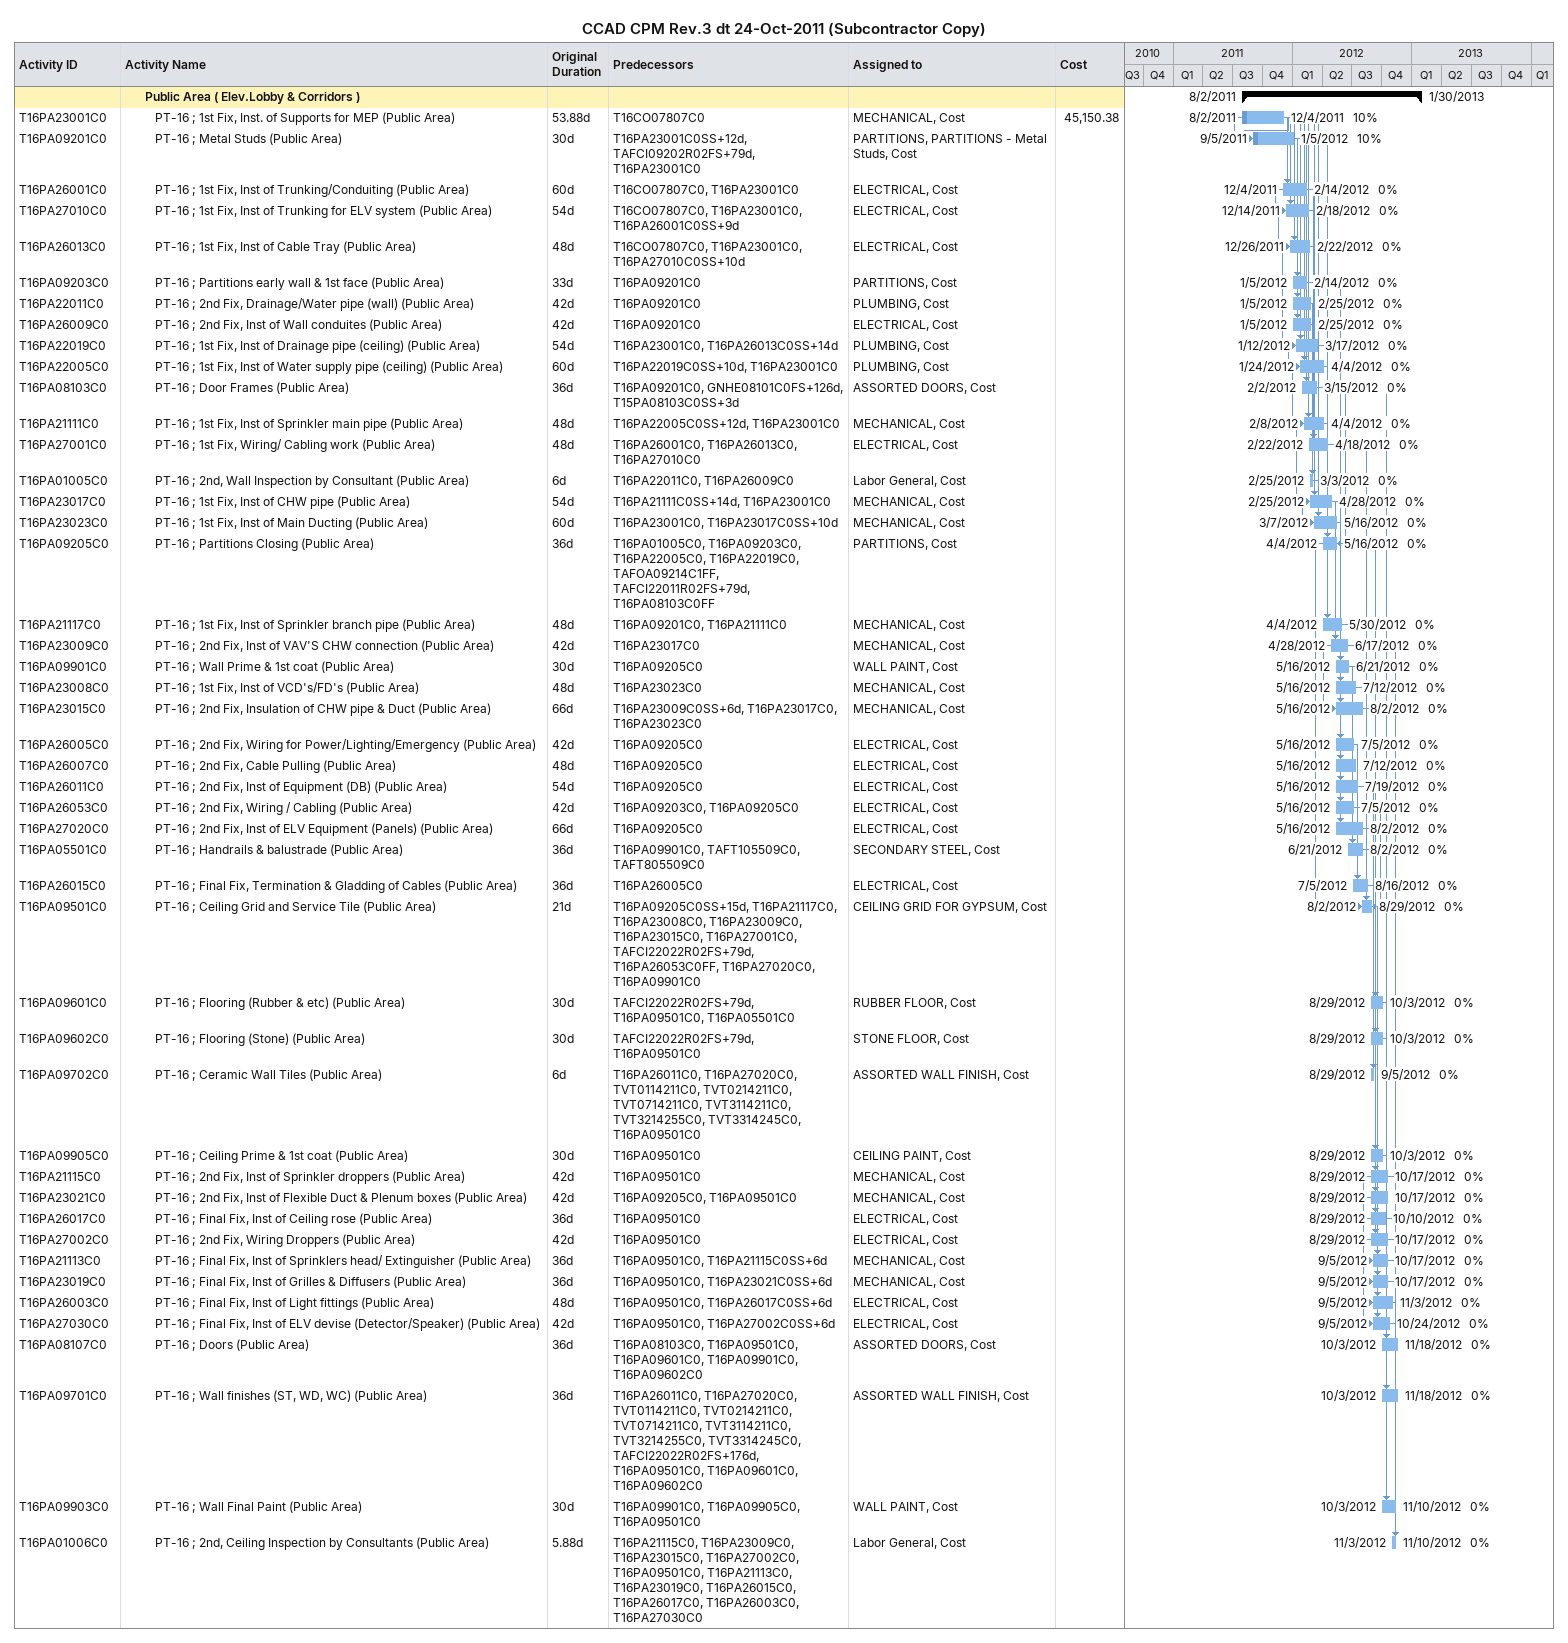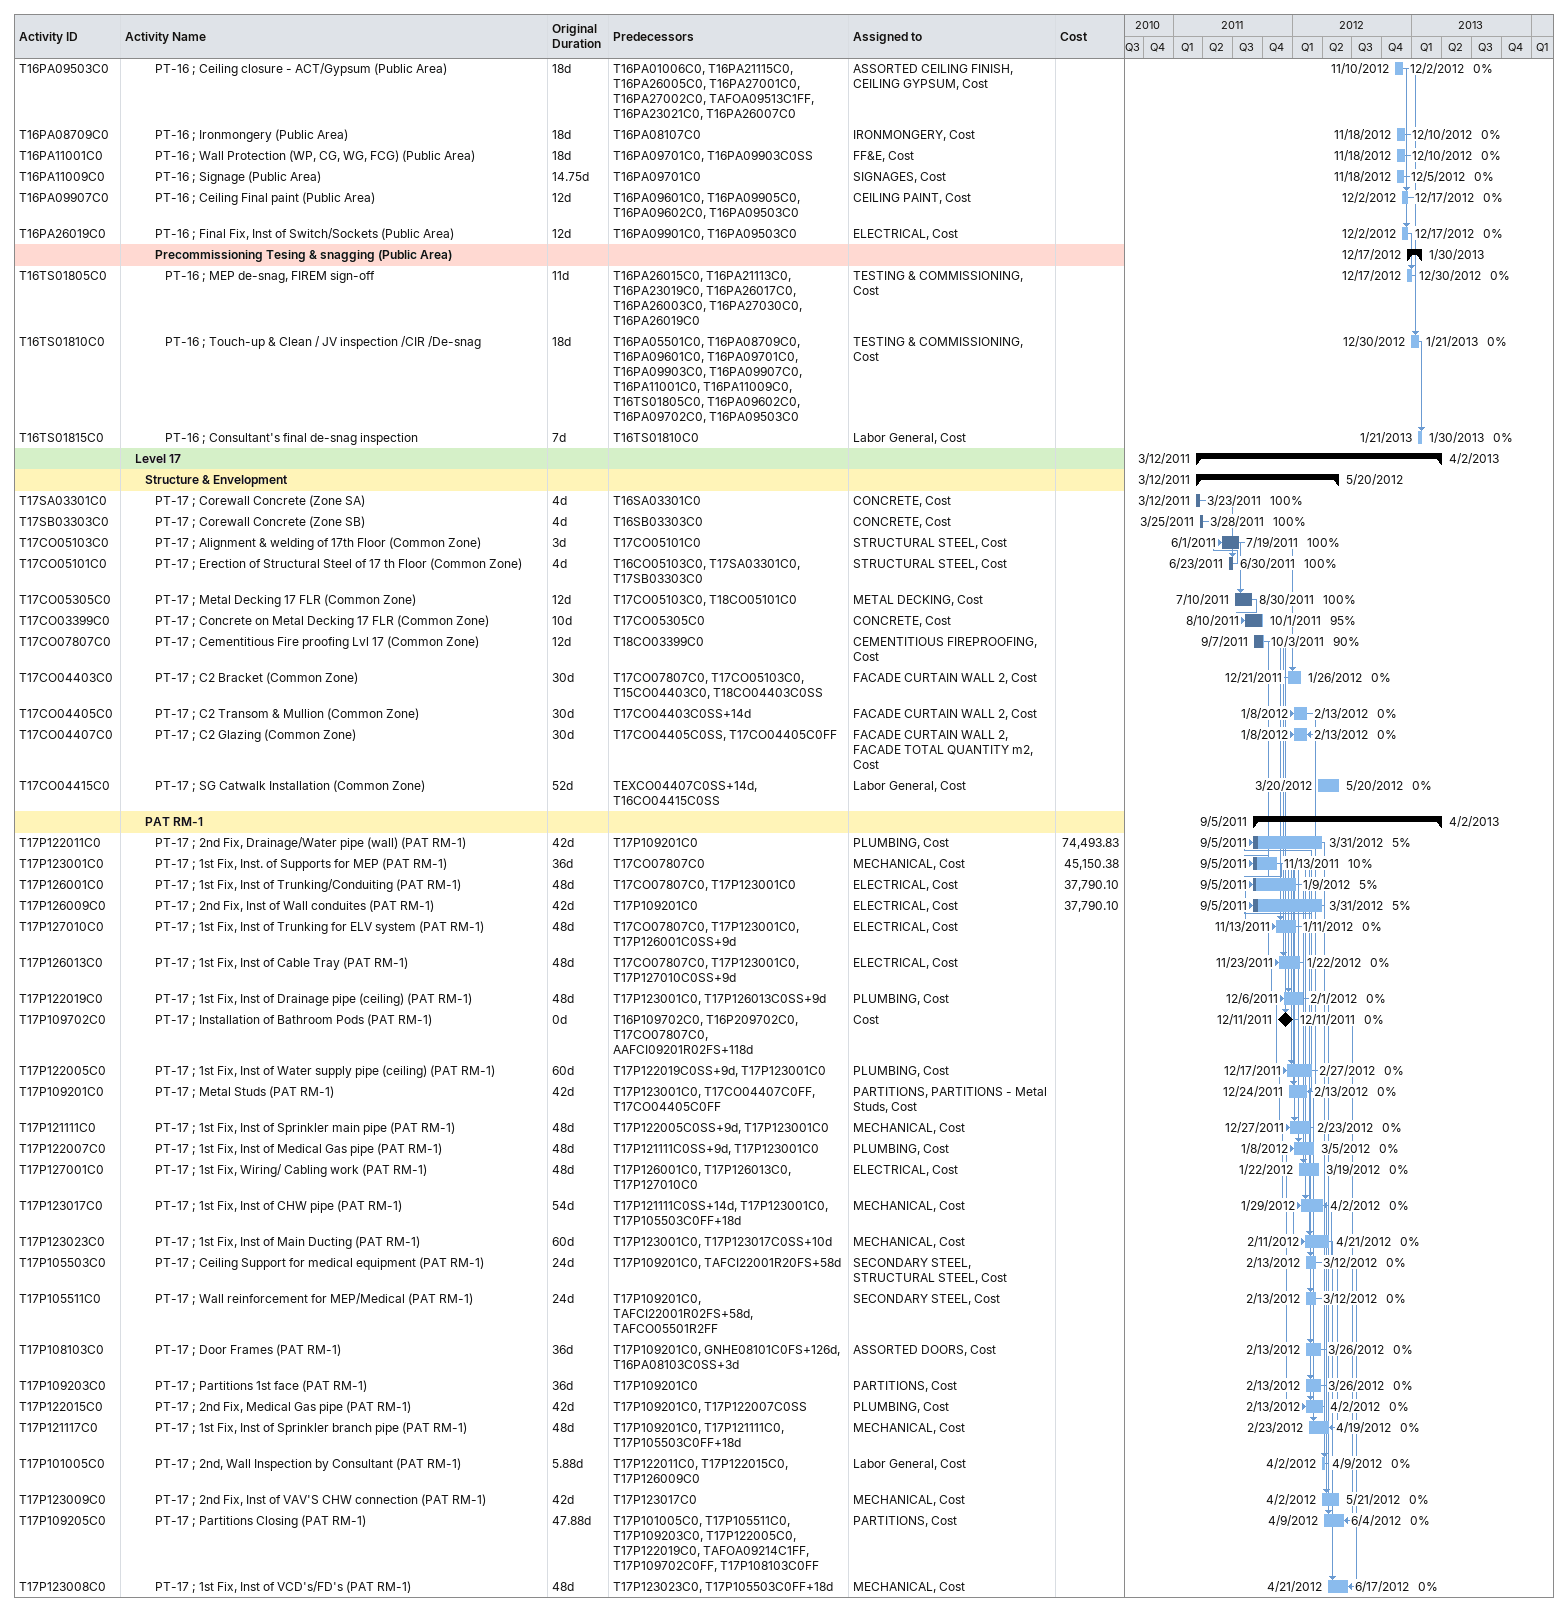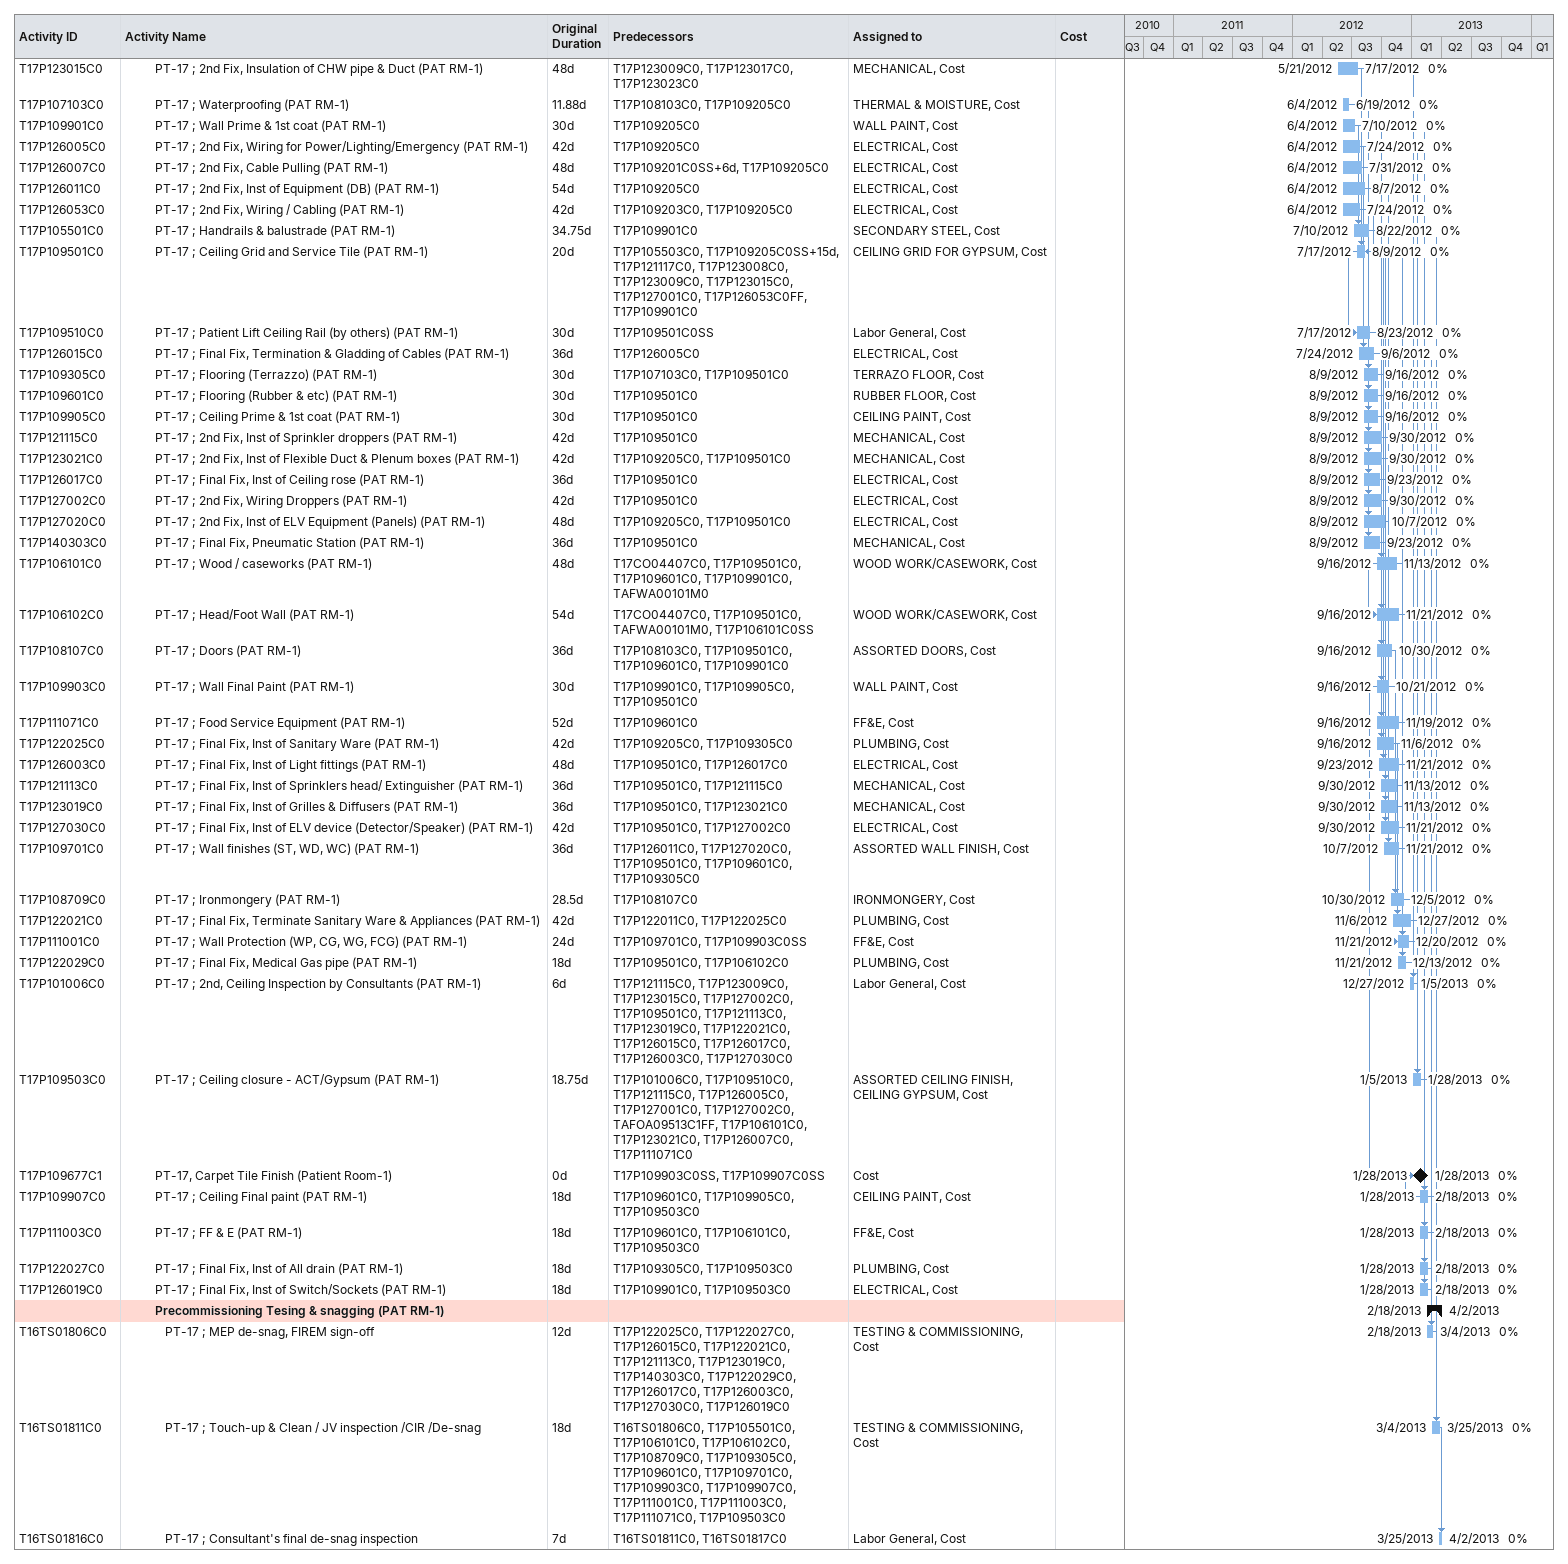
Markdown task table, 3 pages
CCAD CPM Rev.3 dt 24-Oct-2011 (Subcontractor Copy)

| ID | Level | Task | Original duration | Start | Finish | Predecessors | Resources | % complete | Cost |
|---|---|---|---|---|---|---|---|---|---|
|  | 3 | **Public Area ( Elev.Lobby & Corridors )** |  | 2011-08-02 | 2013-01-30 |  |  |  |  |
| T16PA23001C0 | 4 | PT-16 ; 1st Fix, Inst. of Supports for MEP (Public Area) | 53.88d | 2011-08-02 | 2011-12-04 | T16CO07807C0 | MECHANICAL, Cost | 10 | 45150.38 |
| T16PA09201C0 | 4 | PT-16 ; Metal Studs (Public Area) | 30d | 2011-09-05 | 2012-01-05 | T16PA23001C0SS+12d, TAFCI09202R02FS+79d, T16PA23001C0 | PARTITIONS, PARTITIONS - Metal Studs, Cost | 10 |  |
| T16PA26001C0 | 4 | PT-16 ; 1st Fix, Inst of Trunking/Conduiting (Public Area) | 60d | 2011-12-04 | 2012-02-14 | T16CO07807C0, T16PA23001C0 | ELECTRICAL, Cost | 0 |  |
| T16PA27010C0 | 4 | PT-16 ; 1st Fix, Inst of Trunking for ELV system (Public Area) | 54d | 2011-12-14 | 2012-02-18 | T16CO07807C0, T16PA23001C0, T16PA26001C0SS+9d | ELECTRICAL, Cost | 0 |  |
| T16PA26013C0 | 4 | PT-16 ; 1st Fix, Inst of Cable Tray (Public Area) | 48d | 2011-12-26 | 2012-02-22 | T16CO07807C0, T16PA23001C0, T16PA27010C0SS+10d | ELECTRICAL, Cost | 0 |  |
| T16PA09203C0 | 4 | PT-16 ; Partitions early wall & 1st face (Public Area) | 33d | 2012-01-05 | 2012-02-14 | T16PA09201C0 | PARTITIONS, Cost | 0 |  |
| T16PA22011C0 | 4 | PT-16 ; 2nd Fix, Drainage/Water pipe (wall) (Public Area) | 42d | 2012-01-05 | 2012-02-25 | T16PA09201C0 | PLUMBING, Cost | 0 |  |
| T16PA26009C0 | 4 | PT-16 ; 2nd Fix, Inst of Wall conduites (Public Area) | 42d | 2012-01-05 | 2012-02-25 | T16PA09201C0 | ELECTRICAL, Cost | 0 |  |
| T16PA22019C0 | 4 | PT-16 ; 1st Fix, Inst of Drainage pipe (ceiling) (Public Area) | 54d | 2012-01-12 | 2012-03-17 | T16PA23001C0, T16PA26013C0SS+14d | PLUMBING, Cost | 0 |  |
| T16PA22005C0 | 4 | PT-16 ; 1st Fix, Inst of Water supply pipe (ceiling) (Public Area) | 60d | 2012-01-24 | 2012-04-04 | T16PA22019C0SS+10d, T16PA23001C0 | PLUMBING, Cost | 0 |  |
| T16PA08103C0 | 4 | PT-16 ; Door Frames (Public Area) | 36d | 2012-02-02 | 2012-03-15 | T16PA09201C0, GNHE08101C0FS+126d, T15PA08103C0SS+3d | ASSORTED DOORS, Cost | 0 |  |
| T16PA21111C0 | 4 | PT-16 ; 1st Fix, Inst of Sprinkler main pipe (Public Area) | 48d | 2012-02-08 | 2012-04-04 | T16PA22005C0SS+12d, T16PA23001C0 | MECHANICAL, Cost | 0 |  |
| T16PA27001C0 | 4 | PT-16 ; 1st Fix, Wiring/ Cabling work (Public Area) | 48d | 2012-02-22 | 2012-04-18 | T16PA26001C0, T16PA26013C0, T16PA27010C0 | ELECTRICAL, Cost | 0 |  |
| T16PA01005C0 | 4 | PT-16 ; 2nd, Wall Inspection by Consultant (Public Area) | 6d | 2012-02-25 | 2012-03-03 | T16PA22011C0, T16PA26009C0 | Labor General, Cost | 0 |  |
| T16PA23017C0 | 4 | PT-16 ; 1st Fix, Inst of CHW pipe (Public Area) | 54d | 2012-02-25 | 2012-04-28 | T16PA21111C0SS+14d, T16PA23001C0 | MECHANICAL, Cost | 0 |  |
| T16PA23023C0 | 4 | PT-16 ; 1st Fix, Inst of Main Ducting (Public Area) | 60d | 2012-03-07 | 2012-05-16 | T16PA23001C0, T16PA23017C0SS+10d | MECHANICAL, Cost | 0 |  |
| T16PA09205C0 | 4 | PT-16 ; Partitions Closing (Public Area) | 36d | 2012-04-04 | 2012-05-16 | T16PA01005C0, T16PA09203C0, T16PA22005C0, T16PA22019C0, TAFOA09214C1FF, TAFCI22011R02FS+79d, T16PA08103C0FF | PARTITIONS, Cost | 0 |  |
| T16PA21117C0 | 4 | PT-16 ; 1st Fix, Inst of Sprinkler branch pipe (Public Area) | 48d | 2012-04-04 | 2012-05-30 | T16PA09201C0, T16PA21111C0 | MECHANICAL, Cost | 0 |  |
| T16PA23009C0 | 4 | PT-16 ; 2nd Fix, Inst of VAV'S CHW connection (Public Area) | 42d | 2012-04-28 | 2012-06-17 | T16PA23017C0 | MECHANICAL, Cost | 0 |  |
| T16PA09901C0 | 4 | PT-16 ; Wall Prime & 1st coat (Public Area) | 30d | 2012-05-16 | 2012-06-21 | T16PA09205C0 | WALL PAINT, Cost | 0 |  |
| T16PA23008C0 | 4 | PT-16 ; 1st Fix, Inst of VCD's/FD's (Public Area) | 48d | 2012-05-16 | 2012-07-12 | T16PA23023C0 | MECHANICAL, Cost | 0 |  |
| T16PA23015C0 | 4 | PT-16 ; 2nd Fix, Insulation of CHW pipe & Duct (Public Area) | 66d | 2012-05-16 | 2012-08-02 | T16PA23009C0SS+6d, T16PA23017C0, T16PA23023C0 | MECHANICAL, Cost | 0 |  |
| T16PA26005C0 | 4 | PT-16 ; 2nd Fix, Wiring for Power/Lighting/Emergency (Public Area) | 42d | 2012-05-16 | 2012-07-05 | T16PA09205C0 | ELECTRICAL, Cost | 0 |  |
| T16PA26007C0 | 4 | PT-16 ; 2nd Fix, Cable Pulling (Public Area) | 48d | 2012-05-16 | 2012-07-12 | T16PA09205C0 | ELECTRICAL, Cost | 0 |  |
| T16PA26011C0 | 4 | PT-16 ; 2nd Fix, Inst of Equipment (DB) (Public Area) | 54d | 2012-05-16 | 2012-07-19 | T16PA09205C0 | ELECTRICAL, Cost | 0 |  |
| T16PA26053C0 | 4 | PT-16 ; 2nd Fix, Wiring / Cabling (Public Area) | 42d | 2012-05-16 | 2012-07-05 | T16PA09203C0, T16PA09205C0 | ELECTRICAL, Cost | 0 |  |
| T16PA27020C0 | 4 | PT-16 ; 2nd Fix, Inst of ELV Equipment (Panels) (Public Area) | 66d | 2012-05-16 | 2012-08-02 | T16PA09205C0 | ELECTRICAL, Cost | 0 |  |
| T16PA05501C0 | 4 | PT-16 ; Handrails & balustrade (Public Area) | 36d | 2012-06-21 | 2012-08-02 | T16PA09901C0, TAFT105509C0, TAFT805509C0 | SECONDARY STEEL, Cost | 0 |  |
| T16PA26015C0 | 4 | PT-16 ; Final Fix, Termination & Gladding of Cables (Public Area) | 36d | 2012-07-05 | 2012-08-16 | T16PA26005C0 | ELECTRICAL, Cost | 0 |  |
| T16PA09501C0 | 4 | PT-16 ; Ceiling Grid and Service Tile (Public Area) | 21d | 2012-08-02 | 2012-08-29 | T16PA09205C0SS+15d, T16PA21117C0, T16PA23008C0, T16PA23009C0, T16PA23015C0, T16PA27001C0, TAFCI22022R02FS+79d, T16PA26053C0FF, T16PA27020C0, T16PA09901C0 | CEILING GRID FOR GYPSUM, Cost | 0 |  |
| T16PA09601C0 | 4 | PT-16 ; Flooring (Rubber & etc) (Public Area) | 30d | 2012-08-29 | 2012-10-03 | TAFCI22022R02FS+79d, T16PA09501C0, T16PA05501C0 | RUBBER FLOOR, Cost | 0 |  |
| T16PA09602C0 | 4 | PT-16 ; Flooring (Stone) (Public Area) | 30d | 2012-08-29 | 2012-10-03 | TAFCI22022R02FS+79d, T16PA09501C0 | STONE FLOOR, Cost | 0 |  |
| T16PA09702C0 | 4 | PT-16 ; Ceramic Wall Tiles (Public Area) | 6d | 2012-08-29 | 2012-09-05 | T16PA26011C0, T16PA27020C0, TVT0114211C0, TVT0214211C0, TVT0714211C0, TVT3114211C0, TVT3214255C0, TVT3314245C0, T16PA09501C0 | ASSORTED WALL FINISH, Cost | 0 |  |
| T16PA09905C0 | 4 | PT-16 ; Ceiling Prime & 1st coat (Public Area) | 30d | 2012-08-29 | 2012-10-03 | T16PA09501C0 | CEILING PAINT, Cost | 0 |  |
| T16PA21115C0 | 4 | PT-16 ; 2nd Fix, Inst of Sprinkler droppers (Public Area) | 42d | 2012-08-29 | 2012-10-17 | T16PA09501C0 | MECHANICAL, Cost | 0 |  |
| T16PA23021C0 | 4 | PT-16 ; 2nd Fix, Inst of Flexible Duct & Plenum boxes (Public Area) | 42d | 2012-08-29 | 2012-10-17 | T16PA09205C0, T16PA09501C0 | MECHANICAL, Cost | 0 |  |
| T16PA26017C0 | 4 | PT-16 ; Final Fix, Inst of Ceiling rose (Public Area) | 36d | 2012-08-29 | 2012-10-10 | T16PA09501C0 | ELECTRICAL, Cost | 0 |  |
| T16PA27002C0 | 4 | PT-16 ; 2nd Fix, Wiring Droppers (Public Area) | 42d | 2012-08-29 | 2012-10-17 | T16PA09501C0 | ELECTRICAL, Cost | 0 |  |
| T16PA21113C0 | 4 | PT-16 ; Final Fix, Inst of Sprinklers head/ Extinguisher (Public Area) | 36d | 2012-09-05 | 2012-10-17 | T16PA09501C0, T16PA21115C0SS+6d | MECHANICAL, Cost | 0 |  |
| T16PA23019C0 | 4 | PT-16 ; Final Fix, Inst of Grilles & Diffusers (Public Area) | 36d | 2012-09-05 | 2012-10-17 | T16PA09501C0, T16PA23021C0SS+6d | MECHANICAL, Cost | 0 |  |
| T16PA26003C0 | 4 | PT-16 ; Final Fix, Inst of Light fittings (Public Area) | 48d | 2012-09-05 | 2012-11-03 | T16PA09501C0, T16PA26017C0SS+6d | ELECTRICAL, Cost | 0 |  |
| T16PA27030C0 | 4 | PT-16 ; Final Fix, Inst of ELV devise (Detector/Speaker) (Public Area) | 42d | 2012-09-05 | 2012-10-24 | T16PA09501C0, T16PA27002C0SS+6d | ELECTRICAL, Cost | 0 |  |
| T16PA08107C0 | 4 | PT-16 ; Doors (Public Area) | 36d | 2012-10-03 | 2012-11-18 | T16PA08103C0, T16PA09501C0, T16PA09601C0, T16PA09901C0, T16PA09602C0 | ASSORTED DOORS, Cost | 0 |  |
| T16PA09701C0 | 4 | PT-16 ; Wall finishes (ST, WD, WC) (Public Area) | 36d | 2012-10-03 | 2012-11-18 | T16PA26011C0, T16PA27020C0, TVT0114211C0, TVT0214211C0, TVT0714211C0, TVT3114211C0, TVT3214255C0, TVT3314245C0, TAFCI22022R02FS+176d, T16PA09501C0, T16PA09601C0, T16PA09602C0 | ASSORTED WALL FINISH, Cost | 0 |  |
| T16PA09903C0 | 4 | PT-16 ; Wall Final Paint (Public Area) | 30d | 2012-10-03 | 2012-11-10 | T16PA09901C0, T16PA09905C0, T16PA09501C0 | WALL PAINT, Cost | 0 |  |
| T16PA01006C0 | 4 | PT-16 ; 2nd, Ceiling Inspection by Consultants (Public Area) | 5.88d | 2012-11-03 | 2012-11-10 | T16PA21115C0, T16PA23009C0, T16PA23015C0, T16PA27002C0, T16PA09501C0, T16PA21113C0, T16PA23019C0, T16PA26015C0, T16PA26017C0, T16PA26003C0, T16PA27030C0 | Labor General, Cost | 0 |  |
| T16PA09503C0 | 4 | PT-16 ; Ceiling closure - ACT/Gypsum (Public Area) | 18d | 2012-11-10 | 2012-12-02 | T16PA01006C0, T16PA21115C0, T16PA26005C0, T16PA27001C0, T16PA27002C0, TAFOA09513C1FF, T16PA23021C0, T16PA26007C0 | ASSORTED CEILING FINISH, CEILING GYPSUM, Cost | 0 |  |
| T16PA08709C0 | 4 | PT-16 ; Ironmongery (Public Area) | 18d | 2012-11-18 | 2012-12-10 | T16PA08107C0 | IRONMONGERY, Cost | 0 |  |
| T16PA11001C0 | 4 | PT-16 ; Wall Protection (WP, CG, WG, FCG) (Public Area) | 18d | 2012-11-18 | 2012-12-10 | T16PA09701C0, T16PA09903C0SS | FF&E, Cost | 0 |  |
| T16PA11009C0 | 4 | PT-16 ; Signage (Public Area) | 14.75d | 2012-11-18 | 2012-12-05 | T16PA09701C0 | SIGNAGES, Cost | 0 |  |
| T16PA09907C0 | 4 | PT-16 ; Ceiling Final paint (Public Area) | 12d | 2012-12-02 | 2012-12-17 | T16PA09601C0, T16PA09905C0, T16PA09602C0, T16PA09503C0 | CEILING PAINT, Cost | 0 |  |
| T16PA26019C0 | 4 | PT-16 ; Final Fix, Inst of Switch/Sockets (Public Area) | 12d | 2012-12-02 | 2012-12-17 | T16PA09901C0, T16PA09503C0 | ELECTRICAL, Cost | 0 |  |
|  | 4 | **Precommissioning Tesing & snagging (Public Area)** |  | 2012-12-17 | 2013-01-30 |  |  |  |  |
| T16TS01805C0 | 5 | PT-16 ; MEP de-snag, FIREM sign-off | 11d | 2012-12-17 | 2012-12-30 | T16PA26015C0, T16PA21113C0, T16PA23019C0, T16PA26017C0, T16PA26003C0, T16PA27030C0, T16PA26019C0 | TESTING & COMMISSIONING, Cost | 0 |  |
| T16TS01810C0 | 5 | PT-16 ; Touch-up & Clean / JV inspection /CIR /De-snag | 18d | 2012-12-30 | 2013-01-21 | T16PA05501C0, T16PA08709C0, T16PA09601C0, T16PA09701C0, T16PA09903C0, T16PA09907C0, T16PA11001C0, T16PA11009C0, T16TS01805C0, T16PA09602C0, T16PA09702C0, T16PA09503C0 | TESTING & COMMISSIONING, Cost | 0 |  |
| T16TS01815C0 | 5 | PT-16 ; Consultant's final de-snag inspection | 7d | 2013-01-21 | 2013-01-30 | T16TS01810C0 | Labor General, Cost | 0 |  |
|  | 2 | **Level 17** |  | 2011-03-12 | 2013-04-02 |  |  |  |  |
|  | 3 | **Structure & Envelopment** |  | 2011-03-12 | 2012-05-20 |  |  |  |  |
| T17SA03301C0 | 4 | PT-17 ; Corewall Concrete (Zone SA) | 4d | 2011-03-12 | 2011-03-23 | T16SA03301C0 | CONCRETE, Cost | 100 |  |
| T17SB03303C0 | 4 | PT-17 ; Corewall Concrete (Zone SB) | 4d | 2011-03-25 | 2011-03-28 | T16SB03303C0 | CONCRETE, Cost | 100 |  |
| T17CO05103C0 | 4 | PT-17 ; Alignment & welding of 17th Floor (Common Zone) | 3d | 2011-06-01 | 2011-07-19 | T17CO05101C0 | STRUCTURAL STEEL, Cost | 100 |  |
| T17CO05101C0 | 4 | PT-17 ; Erection of Structural Steel of 17 th Floor (Common Zone) | 4d | 2011-06-23 | 2011-06-30 | T16CO05103C0, T17SA03301C0, T17SB03303C0 | STRUCTURAL STEEL, Cost | 100 |  |
| T17CO05305C0 | 4 | PT-17 ; Metal Decking 17 FLR (Common Zone) | 12d | 2011-07-10 | 2011-08-30 | T17CO05103C0, T18CO05101C0 | METAL DECKING, Cost | 100 |  |
| T17CO03399C0 | 4 | PT-17 ; Concrete on Metal Decking 17 FLR (Common Zone) | 10d | 2011-08-10 | 2011-10-01 | T17CO05305C0 | CONCRETE, Cost | 95 |  |
| T17CO07807C0 | 4 | PT-17 ; Cementitious Fire proofing Lvl 17 (Common Zone) | 12d | 2011-09-07 | 2011-10-03 | T18CO03399C0 | CEMENTITIOUS FIREPROOFING, Cost | 90 |  |
| T17CO04403C0 | 4 | PT-17 ; C2 Bracket (Common Zone) | 30d | 2011-12-21 | 2012-01-26 | T17CO07807C0, T17CO05103C0, T15CO04403C0, T18CO04403C0SS | FACADE CURTAIN WALL 2, Cost | 0 |  |
| T17CO04405C0 | 4 | PT-17 ; C2 Transom & Mullion (Common Zone) | 30d | 2012-01-08 | 2012-02-13 | T17CO04403C0SS+14d | FACADE CURTAIN WALL 2, Cost | 0 |  |
| T17CO04407C0 | 4 | PT-17 ; C2 Glazing (Common Zone) | 30d | 2012-01-08 | 2012-02-13 | T17CO04405C0SS, T17CO04405C0FF | FACADE CURTAIN WALL 2, FACADE TOTAL QUANTITY m2, Cost | 0 |  |
| T17CO04415C0 | 4 | PT-17 ; SG Catwalk Installation (Common Zone) | 52d | 2012-03-20 | 2012-05-20 | TEXCO04407C0SS+14d, T16CO04415C0SS | Labor General, Cost | 0 |  |
|  | 3 | **PAT RM-1** |  | 2011-09-05 | 2013-04-02 |  |  |  |  |
| T17P122011C0 | 4 | PT-17 ; 2nd Fix, Drainage/Water pipe (wall) (PAT RM-1) | 42d | 2011-09-05 | 2012-03-31 | T17P109201C0 | PLUMBING, Cost | 5 | 74493.83 |
| T17P123001C0 | 4 | PT-17 ; 1st Fix, Inst. of Supports for MEP (PAT RM-1) | 36d | 2011-09-05 | 2011-11-13 | T17CO07807C0 | MECHANICAL, Cost | 10 | 45150.38 |
| T17P126001C0 | 4 | PT-17 ; 1st Fix, Inst of Trunking/Conduiting (PAT RM-1) | 48d | 2011-09-05 | 2012-01-09 | T17CO07807C0, T17P123001C0 | ELECTRICAL, Cost | 5 | 37790.10 |
| T17P126009C0 | 4 | PT-17 ; 2nd Fix, Inst of Wall conduites (PAT RM-1) | 42d | 2011-09-05 | 2012-03-31 | T17P109201C0 | ELECTRICAL, Cost | 5 | 37790.10 |
| T17P127010C0 | 4 | PT-17 ; 1st Fix, Inst of Trunking for ELV system (PAT RM-1) | 48d | 2011-11-13 | 2012-01-11 | T17CO07807C0, T17P123001C0, T17P126001C0SS+9d | ELECTRICAL, Cost | 0 |  |
| T17P126013C0 | 4 | PT-17 ; 1st Fix, Inst of Cable Tray (PAT RM-1) | 48d | 2011-11-23 | 2012-01-22 | T17CO07807C0, T17P123001C0, T17P127010C0SS+9d | ELECTRICAL, Cost | 0 |  |
| T17P122019C0 | 4 | PT-17 ; 1st Fix, Inst of Drainage pipe (ceiling) (PAT RM-1) | 48d | 2011-12-06 | 2012-02-01 | T17P123001C0, T17P126013C0SS+9d | PLUMBING, Cost | 0 |  |
| T17P109702C0 | 4 | PT-17 ; Installation of Bathroom Pods (PAT RM-1) | 0d | 2011-12-11 | 2011-12-11 | T16P109702C0, T16P209702C0, T17CO07807C0, AAFCI09201R02FS+118d | Cost | 0 |  |
| T17P122005C0 | 4 | PT-17 ; 1st Fix, Inst of Water supply pipe (ceiling) (PAT RM-1) | 60d | 2011-12-17 | 2012-02-27 | T17P122019C0SS+9d, T17P123001C0 | PLUMBING, Cost | 0 |  |
| T17P109201C0 | 4 | PT-17 ; Metal Studs (PAT RM-1) | 42d | 2011-12-24 | 2012-02-13 | T17P123001C0, T17CO04407C0FF, T17CO04405C0FF | PARTITIONS, PARTITIONS - Metal Studs, Cost | 0 |  |
| T17P121111C0 | 4 | PT-17 ; 1st Fix, Inst of Sprinkler main pipe (PAT RM-1) | 48d | 2011-12-27 | 2012-02-23 | T17P122005C0SS+9d, T17P123001C0 | MECHANICAL, Cost | 0 |  |
| T17P122007C0 | 4 | PT-17 ; 1st Fix, Inst of Medical Gas pipe (PAT RM-1) | 48d | 2012-01-08 | 2012-03-05 | T17P121111C0SS+9d, T17P123001C0 | PLUMBING, Cost | 0 |  |
| T17P127001C0 | 4 | PT-17 ; 1st Fix, Wiring/ Cabling work (PAT RM-1) | 48d | 2012-01-22 | 2012-03-19 | T17P126001C0, T17P126013C0, T17P127010C0 | ELECTRICAL, Cost | 0 |  |
| T17P123017C0 | 4 | PT-17 ; 1st Fix, Inst of CHW pipe (PAT RM-1) | 54d | 2012-01-29 | 2012-04-02 | T17P121111C0SS+14d, T17P123001C0, T17P105503C0FF+18d | MECHANICAL, Cost | 0 |  |
| T17P123023C0 | 4 | PT-17 ; 1st Fix, Inst of Main Ducting (PAT RM-1) | 60d | 2012-02-11 | 2012-04-21 | T17P123001C0, T17P123017C0SS+10d | MECHANICAL, Cost | 0 |  |
| T17P105503C0 | 4 | PT-17 ; Ceiling Support for medical equipment (PAT RM-1) | 24d | 2012-02-13 | 2012-03-12 | T17P109201C0, TAFCI22001R20FS+58d | SECONDARY STEEL, STRUCTURAL STEEL, Cost | 0 |  |
| T17P105511C0 | 4 | PT-17 ; Wall reinforcement for MEP/Medical (PAT RM-1) | 24d | 2012-02-13 | 2012-03-12 | T17P109201C0, TAFCI22001R02FS+58d, TAFCO05501R2FF | SECONDARY STEEL, Cost | 0 |  |
| T17P108103C0 | 4 | PT-17 ; Door Frames (PAT RM-1) | 36d | 2012-02-13 | 2012-03-26 | T17P109201C0, GNHE08101C0FS+126d, T16PA08103C0SS+3d | ASSORTED DOORS, Cost | 0 |  |
| T17P109203C0 | 4 | PT-17 ; Partitions 1st face (PAT RM-1) | 36d | 2012-02-13 | 2012-03-26 | T17P109201C0 | PARTITIONS, Cost | 0 |  |
| T17P122015C0 | 4 | PT-17 ; 2nd Fix, Medical Gas pipe (PAT RM-1) | 42d | 2012-02-13 | 2012-04-02 | T17P109201C0, T17P122007C0SS | PLUMBING, Cost | 0 |  |
| T17P121117C0 | 4 | PT-17 ; 1st Fix, Inst of Sprinkler branch pipe (PAT RM-1) | 48d | 2012-02-23 | 2012-04-19 | T17P109201C0, T17P121111C0, T17P105503C0FF+18d | MECHANICAL, Cost | 0 |  |
| T17P101005C0 | 4 | PT-17 ; 2nd, Wall Inspection by Consultant (PAT RM-1) | 5.88d | 2012-04-02 | 2012-04-09 | T17P122011C0, T17P122015C0, T17P126009C0 | Labor General, Cost | 0 |  |
| T17P123009C0 | 4 | PT-17 ; 2nd Fix, Inst of VAV'S CHW connection (PAT RM-1) | 42d | 2012-04-02 | 2012-05-21 | T17P123017C0 | MECHANICAL, Cost | 0 |  |
| T17P109205C0 | 4 | PT-17 ; Partitions Closing (PAT RM-1) | 47.88d | 2012-04-09 | 2012-06-04 | T17P101005C0, T17P105511C0, T17P109203C0, T17P122005C0, T17P122019C0, TAFOA09214C1FF, T17P109702C0FF, T17P108103C0FF | PARTITIONS, Cost | 0 |  |
| T17P123008C0 | 4 | PT-17 ; 1st Fix, Inst of VCD's/FD's (PAT RM-1) | 48d | 2012-04-21 | 2012-06-17 | T17P123023C0, T17P105503C0FF+18d | MECHANICAL, Cost | 0 |  |
| T17P123015C0 | 4 | PT-17 ; 2nd Fix, Insulation of CHW pipe & Duct (PAT RM-1) | 48d | 2012-05-21 | 2012-07-17 | T17P123009C0, T17P123017C0, T17P123023C0 | MECHANICAL, Cost | 0 |  |
| T17P107103C0 | 4 | PT-17 ; Waterproofing (PAT RM-1) | 11.88d | 2012-06-04 | 2012-06-19 | T17P108103C0, T17P109205C0 | THERMAL & MOISTURE, Cost | 0 |  |
| T17P109901C0 | 4 | PT-17 ; Wall Prime & 1st coat (PAT RM-1) | 30d | 2012-06-04 | 2012-07-10 | T17P109205C0 | WALL PAINT, Cost | 0 |  |
| T17P126005C0 | 4 | PT-17 ; 2nd Fix, Wiring for Power/Lighting/Emergency (PAT RM-1) | 42d | 2012-06-04 | 2012-07-24 | T17P109205C0 | ELECTRICAL, Cost | 0 |  |
| T17P126007C0 | 4 | PT-17 ; 2nd Fix, Cable Pulling (PAT RM-1) | 48d | 2012-06-04 | 2012-07-31 | T17P109201C0SS+6d, T17P109205C0 | ELECTRICAL, Cost | 0 |  |
| T17P126011C0 | 4 | PT-17 ; 2nd Fix, Inst of Equipment (DB) (PAT RM-1) | 54d | 2012-06-04 | 2012-08-07 | T17P109205C0 | ELECTRICAL, Cost | 0 |  |
| T17P126053C0 | 4 | PT-17 ; 2nd Fix, Wiring / Cabling (PAT RM-1) | 42d | 2012-06-04 | 2012-07-24 | T17P109203C0, T17P109205C0 | ELECTRICAL, Cost | 0 |  |
| T17P105501C0 | 4 | PT-17 ; Handrails & balustrade (PAT RM-1) | 34.75d | 2012-07-10 | 2012-08-22 | T17P109901C0 | SECONDARY STEEL, Cost | 0 |  |
| T17P109501C0 | 4 | PT-17 ; Ceiling Grid and Service Tile (PAT RM-1) | 20d | 2012-07-17 | 2012-08-09 | T17P105503C0, T17P109205C0SS+15d, T17P121117C0, T17P123008C0, T17P123009C0, T17P123015C0, T17P127001C0, T17P126053C0FF, T17P109901C0 | CEILING GRID FOR GYPSUM, Cost | 0 |  |
| T17P109510C0 | 4 | PT-17 ; Patient Lift Ceiling Rail (by others) (PAT RM-1) | 30d | 2012-07-17 | 2012-08-23 | T17P109501C0SS | Labor General, Cost | 0 |  |
| T17P126015C0 | 4 | PT-17 ; Final Fix, Termination & Gladding of Cables (PAT RM-1) | 36d | 2012-07-24 | 2012-09-06 | T17P126005C0 | ELECTRICAL, Cost | 0 |  |
| T17P109305C0 | 4 | PT-17 ; Flooring (Terrazzo) (PAT RM-1) | 30d | 2012-08-09 | 2012-09-16 | T17P107103C0, T17P109501C0 | TERRAZO FLOOR, Cost | 0 |  |
| T17P109601C0 | 4 | PT-17 ; Flooring (Rubber & etc) (PAT RM-1) | 30d | 2012-08-09 | 2012-09-16 | T17P109501C0 | RUBBER FLOOR, Cost | 0 |  |
| T17P109905C0 | 4 | PT-17 ; Ceiling Prime & 1st coat (PAT RM-1) | 30d | 2012-08-09 | 2012-09-16 | T17P109501C0 | CEILING PAINT, Cost | 0 |  |
| T17P121115C0 | 4 | PT-17 ; 2nd Fix, Inst of Sprinkler droppers (PAT RM-1) | 42d | 2012-08-09 | 2012-09-30 | T17P109501C0 | MECHANICAL, Cost | 0 |  |
| T17P123021C0 | 4 | PT-17 ; 2nd Fix, Inst of Flexible Duct & Plenum boxes (PAT RM-1) | 42d | 2012-08-09 | 2012-09-30 | T17P109205C0, T17P109501C0 | MECHANICAL, Cost | 0 |  |
| T17P126017C0 | 4 | PT-17 ; Final Fix, Inst of Ceiling rose (PAT RM-1) | 36d | 2012-08-09 | 2012-09-23 | T17P109501C0 | ELECTRICAL, Cost | 0 |  |
| T17P127002C0 | 4 | PT-17 ; 2nd Fix, Wiring Droppers (PAT RM-1) | 42d | 2012-08-09 | 2012-09-30 | T17P109501C0 | ELECTRICAL, Cost | 0 |  |
| T17P127020C0 | 4 | PT-17 ; 2nd Fix, Inst of ELV Equipment (Panels) (PAT RM-1) | 48d | 2012-08-09 | 2012-10-07 | T17P109205C0, T17P109501C0 | ELECTRICAL, Cost | 0 |  |
| T17P140303C0 | 4 | PT-17 ; Final Fix, Pneumatic Station (PAT RM-1) | 36d | 2012-08-09 | 2012-09-23 | T17P109501C0 | MECHANICAL, Cost | 0 |  |
| T17P106101C0 | 4 | PT-17 ; Wood / caseworks (PAT RM-1) | 48d | 2012-09-16 | 2012-11-13 | T17CO04407C0, T17P109501C0, T17P109601C0, T17P109901C0, TAFWA00101M0 | WOOD WORK/CASEWORK, Cost | 0 |  |
| T17P106102C0 | 4 | PT-17 ; Head/Foot Wall (PAT RM-1) | 54d | 2012-09-16 | 2012-11-21 | T17CO04407C0, T17P109501C0, TAFWA00101M0, T17P106101C0SS | WOOD WORK/CASEWORK, Cost | 0 |  |
| T17P108107C0 | 4 | PT-17 ; Doors (PAT RM-1) | 36d | 2012-09-16 | 2012-10-30 | T17P108103C0, T17P109501C0, T17P109601C0, T17P109901C0 | ASSORTED DOORS, Cost | 0 |  |
| T17P109903C0 | 4 | PT-17 ; Wall Final Paint (PAT RM-1) | 30d | 2012-09-16 | 2012-10-21 | T17P109901C0, T17P109905C0, T17P109501C0 | WALL PAINT, Cost | 0 |  |
| T17P111071C0 | 4 | PT-17 ; Food Service Equipment (PAT RM-1) | 52d | 2012-09-16 | 2012-11-19 | T17P109601C0 | FF&E, Cost | 0 |  |
| T17P122025C0 | 4 | PT-17 ; Final Fix, Inst of Sanitary Ware (PAT RM-1) | 42d | 2012-09-16 | 2012-11-06 | T17P109205C0, T17P109305C0 | PLUMBING, Cost | 0 |  |
| T17P126003C0 | 4 | PT-17 ; Final Fix, Inst of Light fittings (PAT RM-1) | 48d | 2012-09-23 | 2012-11-21 | T17P109501C0, T17P126017C0 | ELECTRICAL, Cost | 0 |  |
| T17P121113C0 | 4 | PT-17 ; Final Fix, Inst of Sprinklers head/ Extinguisher (PAT RM-1) | 36d | 2012-09-30 | 2012-11-13 | T17P109501C0, T17P121115C0 | MECHANICAL, Cost | 0 |  |
| T17P123019C0 | 4 | PT-17 ; Final Fix, Inst of Grilles & Diffusers (PAT RM-1) | 36d | 2012-09-30 | 2012-11-13 | T17P109501C0, T17P123021C0 | MECHANICAL, Cost | 0 |  |
| T17P127030C0 | 4 | PT-17 ; Final Fix, Inst of ELV device (Detector/Speaker) (PAT RM-1) | 42d | 2012-09-30 | 2012-11-21 | T17P109501C0, T17P127002C0 | ELECTRICAL, Cost | 0 |  |
| T17P109701C0 | 4 | PT-17 ; Wall finishes (ST, WD, WC) (PAT RM-1) | 36d | 2012-10-07 | 2012-11-21 | T17P126011C0, T17P127020C0, T17P109501C0, T17P109601C0, T17P109305C0 | ASSORTED WALL FINISH, Cost | 0 |  |
| T17P108709C0 | 4 | PT-17 ; Ironmongery (PAT RM-1) | 28.5d | 2012-10-30 | 2012-12-05 | T17P108107C0 | IRONMONGERY, Cost | 0 |  |
| T17P122021C0 | 4 | PT-17 ; Final Fix, Terminate Sanitary Ware & Appliances (PAT RM-1) | 42d | 2012-11-06 | 2012-12-27 | T17P122011C0, T17P122025C0 | PLUMBING, Cost | 0 |  |
| T17P111001C0 | 4 | PT-17 ; Wall Protection (WP, CG, WG, FCG) (PAT RM-1) | 24d | 2012-11-21 | 2012-12-20 | T17P109701C0, T17P109903C0SS | FF&E, Cost | 0 |  |
| T17P122029C0 | 4 | PT-17 ; Final Fix, Medical Gas pipe (PAT RM-1) | 18d | 2012-11-21 | 2012-12-13 | T17P109501C0, T17P106102C0 | PLUMBING, Cost | 0 |  |
| T17P101006C0 | 4 | PT-17 ; 2nd, Ceiling Inspection by Consultants (PAT RM-1) | 6d | 2012-12-27 | 2013-01-05 | T17P121115C0, T17P123009C0, T17P123015C0, T17P127002C0, T17P109501C0, T17P121113C0, T17P123019C0, T17P122021C0, T17P126015C0, T17P126017C0, T17P126003C0, T17P127030C0 | Labor General, Cost | 0 |  |
| T17P109503C0 | 4 | PT-17 ; Ceiling closure - ACT/Gypsum (PAT RM-1) | 18.75d | 2013-01-05 | 2013-01-28 | T17P101006C0, T17P109510C0, T17P121115C0, T17P126005C0, T17P127001C0, T17P127002C0, TAFOA09513C1FF, T17P106101C0, T17P123021C0, T17P126007C0, T17P111071C0 | ASSORTED CEILING FINISH, CEILING GYPSUM, Cost | 0 |  |
| T17P109677C1 | 4 | PT-17, Carpet Tile Finish (Patient Room-1) | 0d | 2013-01-28 | 2013-01-28 | T17P109903C0SS, T17P109907C0SS | Cost | 0 |  |
| T17P109907C0 | 4 | PT-17 ; Ceiling Final paint (PAT RM-1) | 18d | 2013-01-28 | 2013-02-18 | T17P109601C0, T17P109905C0, T17P109503C0 | CEILING PAINT, Cost | 0 |  |
| T17P111003C0 | 4 | PT-17 ; FF & E (PAT RM-1) | 18d | 2013-01-28 | 2013-02-18 | T17P109601C0, T17P106101C0, T17P109503C0 | FF&E, Cost | 0 |  |
| T17P122027C0 | 4 | PT-17 ; Final Fix, Inst of All drain (PAT RM-1) | 18d | 2013-01-28 | 2013-02-18 | T17P109305C0, T17P109503C0 | PLUMBING, Cost | 0 |  |
| T17P126019C0 | 4 | PT-17 ; Final Fix, Inst of Switch/Sockets (PAT RM-1) | 18d | 2013-01-28 | 2013-02-18 | T17P109901C0, T17P109503C0 | ELECTRICAL, Cost | 0 |  |
|  | 4 | **Precommissioning Tesing & snagging (PAT RM-1)** |  | 2013-02-18 | 2013-04-02 |  |  |  |  |
| T16TS01806C0 | 5 | PT-17 ; MEP de-snag, FIREM sign-off | 12d | 2013-02-18 | 2013-03-04 | T17P122025C0, T17P122027C0, T17P126015C0, T17P122021C0, T17P121113C0, T17P123019C0, T17P140303C0, T17P122029C0, T17P126017C0, T17P126003C0, T17P127030C0, T17P126019C0 | TESTING & COMMISSIONING, Cost | 0 |  |
| T16TS01811C0 | 5 | PT-17 ; Touch-up & Clean / JV inspection /CIR /De-snag | 18d | 2013-03-04 | 2013-03-25 | T16TS01806C0, T17P105501C0, T17P106101C0, T17P106102C0, T17P108709C0, T17P109305C0, T17P109601C0, T17P109701C0, T17P109903C0, T17P109907C0, T17P111001C0, T17P111003C0, T17P111071C0, T17P109503C0 | TESTING & COMMISSIONING, Cost | 0 |  |
| T16TS01816C0 | 5 | PT-17 ; Consultant's final de-snag inspection | 7d | 2013-03-25 | 2013-04-02 | T16TS01811C0, T16TS01817C0 | Labor General, Cost | 0 |  |
